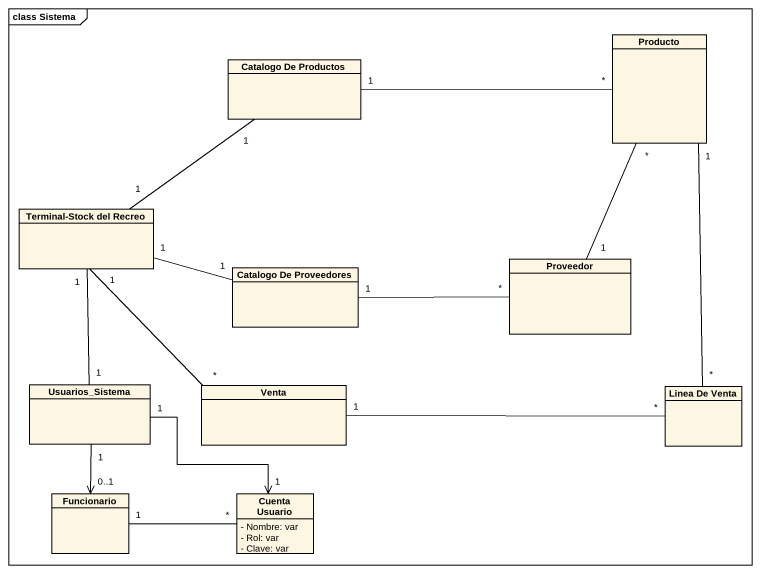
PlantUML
@startuml
mainframe class Sistema
hide circle
hide empty members
skinparam classAttributeIconSize 0
class Producto
class "Catalogo De Productos" as Catalogo_De_Productos
class "Terminal-Stock del Recreo" as Terminal_Stock_del_Recreo
class "Catalogo De Proveedores" as Catalogo_De_Proveedores
class Proveedor
class Usuarios_Sistema
class Venta
class "Linea De Venta" as Linea_De_Venta
class Funcionario
class "Cuenta Usuario" as Cuenta_Usuario {
  - Nombre: var
  - Rol: var
  - Clave: var
}
Producto "*" -- "1" Proveedor
Producto "1" -- "*" Linea_De_Venta
Catalogo_De_Productos "1" -right- "*" Producto
Terminal_Stock_del_Recreo "1" -up- "1" Catalogo_De_Productos
Terminal_Stock_del_Recreo "1" -right- "1" Catalogo_De_Proveedores
Terminal_Stock_del_Recreo "1" -- "1" Usuarios_Sistema
Terminal_Stock_del_Recreo "1" -- "*" Venta
Catalogo_De_Proveedores "1" -right- "*" Proveedor
Usuarios_Sistema "1" --> "0..1" Funcionario
Usuarios_Sistema "1" -right-> "1" Cuenta_Usuario
Venta "1" -right- "*" Linea_De_Venta
Funcionario "1" -right- "*" Cuenta_Usuario
@enduml
